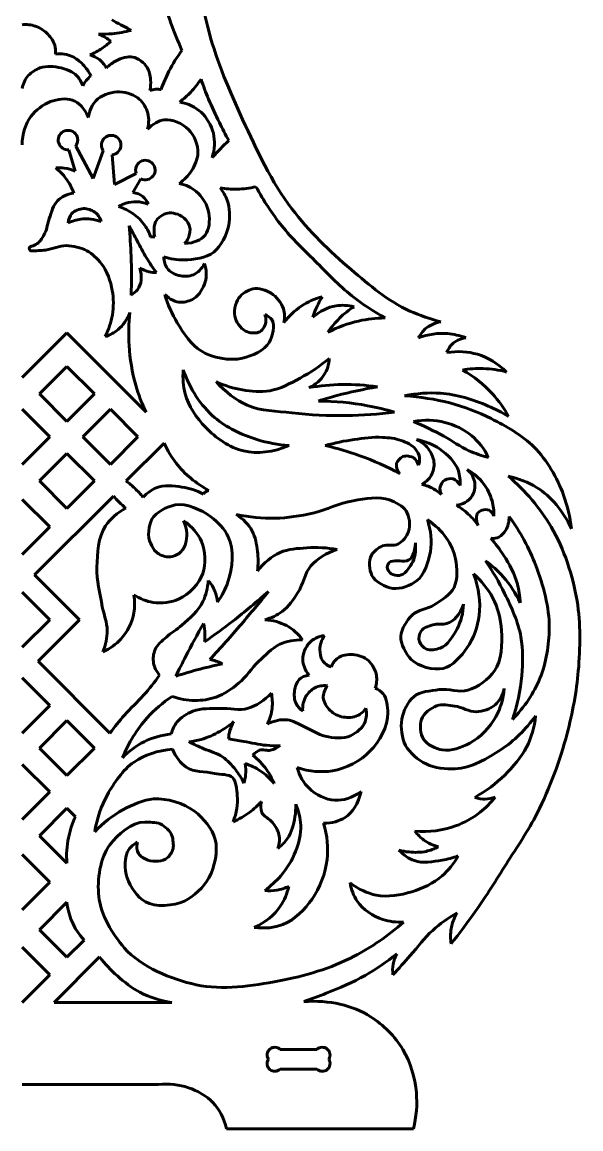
# Model space of a CAD drawing. Header units: millimetres. Extents: x -63 to 541, y 21 to 463.
# Drawn here: x 122.9 to 237.6, y 21.1 to 248.3 of the extents above; entities that cross this region are included whole.
import ezdxf

# ---------------------------------------------------------------- set-up
doc = ezdxf.new("R2010")
doc.units = ezdxf.units.MM
doc.linetypes.add('K5LT32769', pattern=[0])

msp = doc.modelspace()

# ---------------------------------------------------------------- linework, layer by layer
at = {"color": 30, "linetype": 'K5LT32769', "lineweight": 60, "true_color": 0xff8000}
for p, q in [((137.414, 216.221), (133.855, 222.855)), ((133.761, 217.68), (132.481, 222.088)), ((137.414, 216.221), (139.514, 221.89)), ((141.826, 214.976), (141.371, 221.064)), ((146.297, 217.214), (141.826, 214.976)), ((145.602, 213.318), (147.265, 216.138)), ((122.854, 175.327), (132.046, 184.519)), ((132.046, 184.519), (148.31, 168.256)), ((132.046, 177.637), (126.389, 171.98)), ((137.703, 171.98), (132.046, 177.637)), ((126.389, 171.98), (132.046, 166.323)), ((132.046, 166.323), (137.703, 171.98)), ((128.511, 163.174), (122.854, 168.831)), ((140.977, 168.831), (135.32, 163.174)), ((146.634, 163.174), (140.977, 168.831)), ((122.854, 157.517), (128.511, 163.174)), ((135.32, 163.174), (140.977, 157.517)), ((140.977, 157.517), (146.634, 163.174)), ((144.23, 154.115), (152.008, 161.893)), ((132.046, 159.771), (126.389, 154.115)), ((137.703, 154.115), (132.046, 159.771)), ((126.389, 154.115), (132.046, 148.458)), ((132.046, 148.458), (137.703, 154.115)), ((128.511, 144.672), (122.854, 150.329)), ((125.413, 134.824), (141.617, 151.027)), ((122.854, 139.016), (128.511, 144.672)), ((134.606, 125.631), (125.413, 134.824)), ((128.511, 125.645), (122.854, 131.302)), ((122.854, 119.988), (128.511, 125.645)), ((126.115, 117.141), (134.606, 125.631)), ((140.888, 102.368), (126.115, 117.141)), ((128.511, 108.025), (122.854, 113.682)), ((122.854, 102.368), (128.511, 108.025)), ((132.046, 104.955), (126.389, 99.298)), ((137.703, 99.298), (132.046, 104.955)), ((126.389, 99.298), (132.046, 93.641)), ((132.046, 93.641), (137.703, 99.298)), ((128.511, 90.29), (122.854, 95.946)), ((122.854, 84.633), (128.511, 90.29)), ((132.046, 86.974), (126.389, 81.317)), ((132.046, 86.974), (133.814, 85.206)), ((126.389, 81.317), (132.046, 75.66)), ((128.511, 71.77), (122.854, 77.427)), ((122.854, 66.114), (128.511, 71.77)), ((132.046, 67.665), (126.389, 62.008)), ((126.389, 62.008), (132.046, 56.351)), ((132.046, 56.351), (135.582, 59.887)), ((128.511, 52.759), (122.854, 58.415)), ((129.436, 47.102), (138.759, 56.424)), ((122.854, 47.102), (128.511, 52.759)), ((129.436, 47.102), (153.594, 47.102)), ((183.386, 37.423), (175.876, 37.423)), ((175.876, 33.423), (183.386, 33.423)), ((122.854, 30.219), (150.854, 30.219)), ((164.845, 21.143), (203.212, 21.143))]:
    msp.add_line(p, q, dxfattribs=at)
for centre, radius, start, end in [((132.271, 224.076), 2, 322.34053, 276.02112), ((141.142, 223.051), 2, 276.56002, 215.49234), ((148.167, 217.923), 2, 243.1708, 200.76969), ((174.754, 36.3), 1.587, 45, 213.5549), ((184.509, 36.3), 1.587, 326.4451, 135), ((174.754, 34.545), 1.587, 146.4451, 315), ((184.509, 34.545), 1.587, 225, 33.5549)]:
    msp.add_arc(centre, radius, start, end, dxfattribs=at)
for points, knots in [([(208.863, 186.795), (206.646, 187.351), (204.519, 188.084), (202.482, 188.994), (198.031, 190.982), (194.173, 194.339), (190.421, 197.486), (185.984, 201.208), (181.728, 205.39), (178.238, 209.977), (174.052, 215.48), (171.063, 221.994), (168.146, 228.314), (165.473, 234.108), (162.89, 240.072), (161.255, 246.22), (159.756, 251.854), (158.781, 257.753), (158.424, 263.573), (158.069, 269.362), (158.061, 275.366), (159.101, 281.048), (160.03, 286.126), (161.865, 291.149), (163.839, 295.94), (166.881, 303.324), (171.308, 310.201), (175.776, 316.861), (177.715, 319.751), (179.703, 322.632), (181.868, 325.353), (185.159, 329.488), (189.38, 332.864), (192.672, 336.999), (194.94, 339.847), (197.748, 342.561), (199.036, 345.903), (199.785, 347.844), (200.549, 350.06), (200.439, 352.105), (200.341, 353.945), (199.92, 356.186), (198.741, 357.569), (198.044, 358.387), (197.134, 359.052), (196.009, 359.563)], [0, 0, 0, 0, 1, 1, 1, 2, 2, 2, 3, 3, 3, 4, 4, 4, 5, 5, 5, 6, 6, 6, 7, 7, 7, 8, 8, 8, 9, 9, 9, 10, 10, 10, 11, 11, 11, 12, 12, 12, 13, 13, 13, 14, 14, 14, 15, 15, 15, 15]), ([(155.677, 242.474), (154.078, 246.176), (152.666, 249.939), (151.439, 253.762), (150.324, 257.238), (149.415, 260.788), (148.555, 264.338), (147.96, 266.791), (147.413, 269.257), (146.915, 271.734)], [0, 0, 0, 0, 1, 1, 1, 2, 2, 2, 3, 3, 3, 3]), ([(122.854, 247.752), (123.82, 247.837), (124.721, 247.738), (125.556, 247.456), (126.527, 247.127), (127.503, 246.479), (128.202, 245.724), (128.767, 245.115), (129.305, 244.345), (129.538, 243.548), (129.703, 242.983), (129.761, 242.381), (129.711, 241.743)], [0, 0, 0, 0, 1, 1, 1, 2, 2, 2, 3, 3, 3, 4, 4, 4, 4]), ([(141.261, 248.729), (141.882, 248.39), (142.506, 248.054), (143.13, 247.72), (143.84, 247.341), (144.553, 246.965), (145.267, 246.593)], [0, 0, 0, 0, 1, 1, 1, 2, 2, 2, 2]), ([(145.267, 246.593), (143.972, 246.256), (142.666, 246.029), (141.35, 245.91), (140.416, 245.826), (139.476, 245.796), (138.531, 245.821)], [0, 0, 0, 0, 1, 1, 1, 2, 2, 2, 2]), ([(138.531, 245.821), (139.022, 245.613), (139.497, 245.376), (139.955, 245.109), (140.343, 244.883), (140.719, 244.635), (141.083, 244.367)], [0, 0, 0, 0, 1, 1, 1, 2, 2, 2, 2]), ([(141.083, 244.367), (140.507, 243.815), (139.894, 243.32), (139.243, 242.883), (138.475, 242.368), (137.654, 241.933), (136.78, 241.578)], [0, 0, 0, 0, 1, 1, 1, 2, 2, 2, 2]), ([(136.981, 237.267), (136.547, 238.149), (136.003, 238.924), (135.349, 239.592), (134.718, 240.236), (133.957, 240.859), (133.148, 241.224), (132.123, 241.686), (130.977, 241.859), (129.711, 241.743)], [0, 0, 0, 0, 1, 1, 1, 2, 2, 2, 3, 3, 3, 3]), ([(136.78, 241.578), (137.518, 241.359), (138.166, 241.029), (138.726, 240.586), (139.31, 240.126), (139.796, 239.544), (140.186, 238.842)], [0, 0, 0, 0, 1, 1, 1, 2, 2, 2, 2]), ([(140.186, 238.842), (140.787, 239.49), (141.451, 240.001), (142.181, 240.373), (143.195, 240.89), (144.557, 241.333), (145.599, 241.121), (146.677, 240.901), (147.92, 239.956), (148.519, 238.984), (148.954, 238.278), (149.153, 237.315), (149.231, 236.456), (149.297, 235.732), (149.249, 234.996), (149.089, 234.248)], [0, 0, 0, 0, 1, 1, 1, 2, 2, 2, 3, 3, 3, 4, 4, 4, 5, 5, 5, 5]), ([(151.403, 234.426), (151.852, 235.729), (152.386, 236.987), (153.006, 238.201), (153.767, 239.692), (154.657, 241.116), (155.677, 242.474)], [0, 0, 0, 0, 1, 1, 1, 2, 2, 2, 2]), ([(122.854, 234.671), (123.075, 235.729), (123.498, 236.611), (124.122, 237.317), (124.73, 238.004), (125.66, 238.562), (126.521, 238.875), (127.823, 239.348), (129.484, 239.218), (130.848, 238.875), (131.964, 238.593), (133.245, 238.148), (134.038, 237.341), (134.588, 236.783), (135.009, 236.082), (135.3, 235.239)], [0, 0, 0, 0, 1, 1, 1, 2, 2, 2, 3, 3, 3, 4, 4, 4, 5, 5, 5, 5]), ([(136.981, 237.267), (136.614, 236.968), (136.284, 236.639), (135.992, 236.278), (135.731, 235.956), (135.501, 235.61), (135.3, 235.239)], [0, 0, 0, 0, 1, 1, 1, 2, 2, 2, 2]), ([(159.594, 236.567), (158.954, 235.625), (158.246, 234.745), (157.471, 233.93), (156.777, 233.199), (156.028, 232.519), (155.225, 231.889)], [0, 0, 0, 0, 1, 1, 1, 2, 2, 2, 2]), ([(159.594, 236.567), (160.066, 235.191), (160.581, 233.832), (161.14, 232.492), (161.817, 230.87), (162.584, 229.283), (163.362, 227.707), (163.98, 226.456), (164.621, 225.216), (165.285, 223.989)], [0, 0, 0, 0, 1, 1, 1, 2, 2, 2, 3, 3, 3, 3]), ([(136.484, 228.732), (136.695, 230.166), (137.193, 231.305), (137.98, 232.151), (138.973, 233.218), (140.855, 233.873), (142.338, 233.945), (143.735, 234.013), (145.514, 233.61), (146.612, 232.749), (147.438, 232.1), (148.185, 231.021), (148.535, 230.014), (148.924, 228.893), (148.952, 227.654), (148.62, 226.296)], [0, 0, 0, 0, 1, 1, 1, 2, 2, 2, 3, 3, 3, 4, 4, 4, 5, 5, 5, 5]), ([(149.089, 234.248), (149.476, 234.386), (149.868, 234.469), (150.264, 234.497), (150.64, 234.523), (151.02, 234.5), (151.403, 234.426)], [0, 0, 0, 0, 1, 1, 1, 2, 2, 2, 2]), ([(122.854, 223.091), (122.898, 225.416), (123.496, 227.354), (124.648, 228.903), (125.612, 230.201), (127.172, 231.44), (128.707, 231.98), (130.049, 232.451), (131.892, 232.744), (133.151, 232.279), (134.527, 231.771), (135.638, 230.589), (136.484, 228.732)], [0, 0, 0, 0, 1, 1, 1, 2, 2, 2, 3, 3, 3, 4, 4, 4, 4]), ([(161.867, 220.442), (162.422, 222.237), (162.507, 223.918), (162.123, 225.484), (161.743, 227.035), (160.779, 228.728), (159.602, 229.8), (158.46, 230.841), (157.001, 231.538), (155.225, 231.889)], [0, 0, 0, 0, 1, 1, 1, 2, 2, 2, 3, 3, 3, 3]), ([(148.62, 226.296), (149.727, 227.41), (150.866, 228.051), (152.039, 228.219), (153.644, 228.45), (155.883, 227.42), (157.038, 226.254), (158.165, 225.116), (159.033, 223.015), (158.961, 221.382), (158.908, 220.177), (158.317, 218.81), (157.636, 217.75), (157.003, 216.765), (156.163, 215.91), (155.115, 215.186)], [0, 0, 0, 0, 1, 1, 1, 2, 2, 2, 3, 3, 3, 4, 4, 4, 5, 5, 5, 5]), ([(165.285, 223.989), (164.75, 223.47), (164.223, 222.943), (163.704, 222.408), (163.08, 221.764), (162.467, 221.109), (161.867, 220.442)], [0, 0, 0, 0, 1, 1, 1, 2, 2, 2, 2]), ([(129.755, 218.363), (130.349, 218.418), (130.932, 218.408), (131.506, 218.333), (132.276, 218.233), (133.027, 218.015), (133.761, 217.68)], [0, 0, 0, 0, 1, 1, 1, 2, 2, 2, 2]), ([(133.465, 213.2), (133.066, 214.298), (132.532, 215.297), (131.862, 216.197), (131.267, 216.997), (130.565, 217.719), (129.755, 218.363)], [0, 0, 0, 0, 1, 1, 1, 2, 2, 2, 2]), ([(151.943, 200.114), (153.314, 199.678), (154.674, 199.464), (156.023, 199.471), (158.111, 199.483), (160.659, 199.896), (162.205, 201.103), (163.725, 202.291), (164.881, 204.62), (165.272, 206.593), (165.593, 208.219), (165.535, 210.181), (164.95, 211.762), (164.622, 212.647), (164.144, 213.488), (163.516, 214.284)], [0, 0, 0, 0, 1, 1, 1, 2, 2, 2, 3, 3, 3, 4, 4, 4, 5, 5, 5, 5]), ([(155.115, 215.186), (156.504, 214.871), (157.672, 214.316), (158.619, 213.52), (159.877, 212.462), (160.972, 210.669), (161.226, 209.075), (161.45, 207.667), (161.284, 205.628), (160.457, 204.589), (159.624, 203.543), (158.214, 202.959), (156.226, 202.837)], [0, 0, 0, 0, 1, 1, 1, 2, 2, 2, 3, 3, 3, 4, 4, 4, 4]), ([(163.516, 214.284), (164.672, 214.083), (165.826, 213.992), (166.978, 214.012), (168.284, 214.035), (169.586, 214.199), (170.885, 214.507)], [0, 0, 0, 0, 1, 1, 1, 2, 2, 2, 2]), ([(170.885, 214.507), (172.438, 211.645), (174.21, 208.958), (176.201, 206.445), (178.23, 203.885), (180.651, 201.624), (182.97, 199.307), (185.442, 196.836), (187.853, 194.253), (190.6, 192.108), (192.737, 190.438), (194.998, 188.923), (197.381, 187.562)], [0, 0, 0, 0, 1, 1, 1, 2, 2, 2, 3, 3, 3, 4, 4, 4, 4]), ([(133.465, 213.2), (132.067, 212.961), (130.955, 212.439), (130.127, 211.633), (129.224, 210.754), (128.899, 209.238), (128.436, 207.983), (128.079, 207.017), (128.008, 205.922), (127.545, 205.016), (127.139, 204.22), (126.679, 203.298), (125.943, 202.82), (125.591, 202.591), (125.261, 202.401), (124.749, 202.307), (124.59, 202.278), (124.337, 202.157), (124.331, 201.864), (124.322, 201.4), (124.595, 201.343), (124.797, 201.341), (125.644, 201.334), (126.717, 201.397), (127.665, 201.51), (129.108, 201.681), (130.522, 202.448), (131.941, 202.42), (133.338, 202.392), (134.886, 202.031), (136.114, 201.372), (137.257, 200.759), (138.318, 199.751), (139.12, 198.728), (140.318, 197.197), (141.025, 195.11), (141.369, 193.181), (141.655, 191.582), (141.656, 189.83), (141.391, 188.22), (141.14, 186.684), (140.641, 185.189), (139.896, 183.733)], [0, 0, 0, 0, 1, 1, 1, 2, 2, 2, 3, 3, 3, 4, 4, 4, 5, 5, 5, 6, 6, 6, 7, 7, 7, 8, 8, 8, 9, 9, 9, 10, 10, 10, 11, 11, 11, 12, 12, 12, 13, 13, 13, 14, 14, 14, 14]), ([(142.667, 210.423), (143.157, 210.724), (143.66, 210.958), (144.177, 211.122), (145.589, 211.572), (147.102, 211.513), (148.718, 210.944)], [0, 0, 0, 0, 1, 1, 1, 2, 2, 2, 2]), ([(148.718, 210.944), (148.464, 211.587), (148.108, 212.101), (147.649, 212.487), (147.109, 212.942), (146.427, 213.219), (145.602, 213.318)], [0, 0, 0, 0, 1, 1, 1, 2, 2, 2, 2]), ([(139.108, 207.335), (138.816, 208.193), (138.371, 208.844), (137.773, 209.289), (137.164, 209.742), (136.227, 210.029), (135.473, 210.006), (134.641, 209.98), (133.55, 209.59), (133.025, 208.967), (132.625, 208.493), (132.394, 207.858), (132.333, 207.063)], [0, 0, 0, 0, 1, 1, 1, 2, 2, 2, 3, 3, 3, 4, 4, 4, 4]), ([(149.22, 204.179), (148.972, 205.085), (148.558, 205.849), (148.066, 206.569), (147.424, 207.511), (146.529, 208.348), (145.594, 209.001), (144.716, 209.614), (143.741, 210.088), (142.667, 210.423)], [0, 0, 0, 0, 1, 1, 1, 2, 2, 2, 3, 3, 3, 3]), ([(156.226, 202.837), (156.559, 203.194), (156.815, 203.578), (156.995, 203.99), (157.303, 204.693), (157.438, 205.628), (157.252, 206.341), (157.066, 207.052), (156.469, 207.81), (155.884, 208.264), (155.085, 208.884), (153.721, 209.261), (152.765, 209.075), (151.847, 208.898), (150.667, 208.136), (150.244, 207.281), (149.972, 206.732), (149.916, 205.97), (149.945, 205.315), (149.961, 204.945), (150.018, 204.574), (150.116, 204.204)], [0, 0, 0, 0, 1, 1, 1, 2, 2, 2, 3, 3, 3, 4, 4, 4, 5, 5, 5, 6, 6, 6, 7, 7, 7, 7]), ([(132.333, 207.063), (133.177, 207.472), (134.034, 207.736), (134.904, 207.854), (136.274, 208.041), (137.675, 207.868), (139.108, 207.335)], [0, 0, 0, 0, 1, 1, 1, 2, 2, 2, 2]), ([(144.821, 206.47), (145.356, 205.443), (145.9, 204.421), (146.453, 203.403), (147.092, 202.226), (147.705, 201.031), (148.406, 199.892), (149.041, 198.861), (149.717, 197.855), (150.434, 196.875)], [0, 0, 0, 0, 1, 1, 1, 2, 2, 2, 3, 3, 3, 3]), ([(144.821, 206.47), (145.022, 204.403), (145.162, 202.334), (145.241, 200.263), (145.343, 197.595), (145.343, 194.925), (145.241, 192.25)], [0, 0, 0, 0, 1, 1, 1, 2, 2, 2, 2]), ([(160.326, 198.729), (159.721, 197.612), (158.954, 196.854), (158.026, 196.454), (157.18, 196.09), (155.99, 196.025), (155.083, 196.257), (154.206, 196.481), (153.183, 197.043), (152.66, 197.765), (152.21, 198.386), (151.971, 199.169), (151.943, 200.114)], [0, 0, 0, 0, 1, 1, 1, 2, 2, 2, 3, 3, 3, 4, 4, 4, 4]), ([(145.241, 192.25), (145.77, 192.569), (146.199, 192.94), (146.527, 193.363), (147.402, 194.491), (147.567, 195.991), (147.022, 197.864)], [0, 0, 0, 0, 1, 1, 1, 2, 2, 2, 2]), ([(147.022, 197.864), (147.624, 197.461), (148.259, 197.181), (148.926, 197.023), (149.411, 196.909), (149.914, 196.859), (150.434, 196.875)], [0, 0, 0, 0, 1, 1, 1, 2, 2, 2, 2]), ([(160.326, 198.729), (160.723, 197.381), (160.766, 196.136), (160.457, 194.993), (160.112, 193.72), (159.221, 192.244), (158.107, 191.555), (157.37, 191.1), (156.319, 190.763), (155.461, 190.789), (154.314, 190.823), (153.209, 191.358), (152.148, 192.396)], [0, 0, 0, 0, 1, 1, 1, 2, 2, 2, 3, 3, 3, 4, 4, 4, 4]), ([(176.634, 186.598), (176.817, 187.629), (176.776, 188.577), (176.51, 189.442), (176.132, 190.673), (175.09, 191.949), (174.012, 192.632), (172.983, 193.284), (171.418, 193.772), (170.254, 193.547), (169.219, 193.347), (167.982, 192.537), (167.36, 191.692), (166.581, 190.632), (166.232, 188.664), (166.643, 187.439), (166.998, 186.38), (168.085, 185.049), (169.166, 184.694), (169.897, 184.454), (171.065, 184.371), (171.688, 184.743), (172.333, 185.129), (172.901, 186.218), (172.924, 187.043), (172.936, 187.449), (172.854, 187.87), (172.677, 188.304)], [0, 0, 0, 0, 1, 1, 1, 2, 2, 2, 3, 3, 3, 4, 4, 4, 5, 5, 5, 6, 6, 6, 7, 7, 7, 8, 8, 8, 9, 9, 9, 9]), ([(172.677, 188.304), (173.302, 188.019), (173.778, 187.668), (174.107, 187.253), (174.982, 186.146), (174.265, 183.794), (173.588, 182.554), (172.674, 180.882), (170.04, 179.781), (168.098, 179.315), (165.467, 178.683), (161.903, 179.394), (159.591, 180.798), (157.566, 182.029), (156.015, 184.451), (154.719, 186.585), (153.631, 188.377), (152.773, 190.315), (152.148, 192.396)], [0, 0, 0, 0, 1, 1, 1, 2, 2, 2, 3, 3, 3, 4, 4, 4, 5, 5, 5, 6, 6, 6, 6]), ([(184.498, 191.939), (182.92, 191.501), (181.485, 190.85), (180.195, 189.986), (178.852, 189.087), (177.665, 187.958), (176.634, 186.598)], [0, 0, 0, 0, 1, 1, 1, 2, 2, 2, 2]), ([(182.544, 187.711), (182.728, 188.265), (182.934, 188.809), (183.162, 189.343), (183.544, 190.236), (183.99, 191.102), (184.498, 191.939)], [0, 0, 0, 0, 1, 1, 1, 2, 2, 2, 2]), ([(144.973, 188.667), (144.421, 187.219), (143.614, 186.056), (142.551, 185.177), (141.795, 184.552), (140.91, 184.07), (139.896, 183.733)], [0, 0, 0, 0, 1, 1, 1, 2, 2, 2, 2]), ([(144.973, 188.667), (144.738, 186.398), (144.69, 184.143), (144.83, 181.901), (145.002, 179.163), (145.415, 176.378), (146.184, 173.746), (146.731, 171.872), (147.44, 170.042), (148.31, 168.256)], [0, 0, 0, 0, 1, 1, 1, 2, 2, 2, 3, 3, 3, 3]), ([(191.026, 189.887), (189.738, 190.193), (188.501, 190.251), (187.317, 190.06), (185.62, 189.787), (184.029, 189.004), (182.544, 187.711)], [0, 0, 0, 0, 1, 1, 1, 2, 2, 2, 2]), ([(185.66, 184.644), (186.368, 185.702), (187.168, 186.666), (188.058, 187.538), (188.955, 188.415), (189.945, 189.198), (191.026, 189.887)], [0, 0, 0, 0, 1, 1, 1, 2, 2, 2, 2]), ([(197.381, 187.562), (195.532, 187.543), (193.727, 187.337), (191.966, 186.944), (189.797, 186.461), (187.695, 185.694), (185.66, 184.644)], [0, 0, 0, 0, 1, 1, 1, 2, 2, 2, 2]), ([(204.234, 183.471), (204.618, 184.198), (205.093, 184.812), (205.658, 185.311), (206.517, 186.068), (207.585, 186.563), (208.863, 186.795)], [0, 0, 0, 0, 1, 1, 1, 2, 2, 2, 2]), ([(213.952, 183.495), (212.718, 183.968), (211.477, 184.257), (210.228, 184.361), (208.249, 184.527), (206.251, 184.23), (204.234, 183.471)], [0, 0, 0, 0, 1, 1, 1, 2, 2, 2, 2]), ([(210.106, 180.469), (210.338, 181.118), (210.663, 181.665), (211.08, 182.11), (211.778, 182.855), (212.735, 183.316), (213.952, 183.495)], [0, 0, 0, 0, 1, 1, 1, 2, 2, 2, 2]), ([(222.362, 176.47), (220.539, 178.254), (218.539, 179.467), (216.362, 180.11), (214.418, 180.685), (212.333, 180.804), (210.106, 180.469)], [0, 0, 0, 0, 1, 1, 1, 2, 2, 2, 2]), ([(185.945, 179.282), (184.057, 177.711), (182.051, 176.358), (179.927, 175.223), (177.951, 174.167), (175.867, 172.977), (173.695, 172.623), (171.896, 172.331), (169.926, 172.493), (168.104, 172.801), (166.256, 173.115), (164.452, 173.684), (162.692, 174.511)], [0, 0, 0, 0, 1, 1, 1, 2, 2, 2, 3, 3, 3, 4, 4, 4, 4]), ([(181.743, 173.264), (183.151, 173.922), (184.208, 174.812), (184.912, 175.935), (185.508, 176.884), (185.852, 178), (185.945, 179.282)], [0, 0, 0, 0, 1, 1, 1, 2, 2, 2, 2]), ([(213.285, 176.88), (214.71, 177.128), (216.128, 177.231), (217.541, 177.188), (219.155, 177.138), (220.762, 176.899), (222.362, 176.47)], [0, 0, 0, 0, 1, 1, 1, 2, 2, 2, 2]), ([(177.672, 161.386), (174.326, 159.991), (171.208, 159.622), (168.319, 160.278), (165.496, 160.92), (162.57, 162.985), (160.505, 165.14), (158.695, 167.027), (156.973, 169.496), (156.32, 172.031), (155.926, 173.565), (155.803, 175.185), (155.951, 176.893)], [0, 0, 0, 0, 1, 1, 1, 2, 2, 2, 3, 3, 3, 4, 4, 4, 4]), ([(155.951, 176.893), (157.376, 172.868), (159.509, 169.627), (162.351, 167.17), (164.756, 165.091), (167.988, 163.59), (171.088, 162.617), (173.196, 161.955), (175.391, 161.545), (177.672, 161.386)], [0, 0, 0, 0, 1, 1, 1, 2, 2, 2, 3, 3, 3, 3]), ([(222.772, 167.342), (221.824, 169.053), (220.713, 170.609), (219.439, 172.008), (217.694, 173.924), (215.643, 175.548), (213.285, 176.88)], [0, 0, 0, 0, 1, 1, 1, 2, 2, 2, 2]), ([(162.692, 174.511), (164.595, 172.357), (166.732, 170.743), (169.102, 169.668), (171.84, 168.425), (175.184, 168.458), (178.253, 168.101), (181.977, 167.668), (185.758, 167.475), (189.506, 167.531), (192.784, 167.58), (196.06, 167.818), (199.334, 168.243)], [0, 0, 0, 0, 1, 1, 1, 2, 2, 2, 3, 3, 3, 4, 4, 4, 4]), ([(195.809, 173.442), (193.408, 173.789), (191.011, 173.944), (188.616, 173.905), (186.322, 173.868), (184.031, 173.655), (181.743, 173.264)], [0, 0, 0, 0, 1, 1, 1, 2, 2, 2, 2]), ([(183.737, 170.522), (184.988, 170.918), (186.246, 171.286), (187.512, 171.626), (190.244, 172.361), (193.01, 172.966), (195.809, 173.442)], [0, 0, 0, 0, 1, 1, 1, 2, 2, 2, 2]), ([(199.334, 168.243), (197.51, 168.776), (195.67, 169.215), (193.815, 169.561), (190.505, 170.178), (187.146, 170.499), (183.737, 170.522)], [0, 0, 0, 0, 1, 1, 1, 2, 2, 2, 2]), ([(201.409, 171.593), (203.896, 172.106), (206.351, 172.279), (208.773, 172.111), (212.099, 171.881), (215.478, 170.824), (218.567, 169.496), (220.007, 168.877), (221.408, 168.159), (222.772, 167.342)], [0, 0, 0, 0, 1, 1, 1, 2, 2, 2, 3, 3, 3, 3]), ([(235.647, 144.266), (235.383, 146.679), (234.851, 148.983), (234.052, 151.178), (232.746, 154.766), (230.641, 158.377), (227.992, 161.066), (225.574, 163.521), (222.28, 165.349), (219.166, 166.914), (213.765, 169.629), (207.846, 171.189), (201.409, 171.593)], [0, 0, 0, 0, 1, 1, 1, 2, 2, 2, 3, 3, 3, 4, 4, 4, 4]), ([(218.645, 158.909), (217.749, 160.719), (216.595, 162.215), (215.183, 163.396), (213.65, 164.678), (211.612, 165.631), (209.671, 166.13), (207.634, 166.655), (205.484, 166.726), (203.219, 166.344)], [0, 0, 0, 0, 1, 1, 1, 2, 2, 2, 3, 3, 3, 3]), ([(203.219, 166.344), (205.34, 165.412), (207.42, 164.4), (209.457, 163.31), (211.212, 162.372), (212.814, 161.119), (214.628, 160.319), (215.921, 159.749), (217.26, 159.279), (218.645, 158.909)], [0, 0, 0, 0, 1, 1, 1, 2, 2, 2, 3, 3, 3, 3]), ([(152.008, 161.893), (152.693, 160.388), (153.523, 159.009), (154.499, 157.754), (156.265, 155.484), (158.507, 153.624), (161.225, 152.173)], [0, 0, 0, 0, 1, 1, 1, 2, 2, 2, 2]), ([(185.118, 161.386), (187.068, 161.929), (189.037, 162.34), (191.025, 162.617), (192.956, 162.886), (194.934, 163.178), (196.871, 163.047), (198.148, 162.961), (199.504, 162.881), (200.686, 162.432), (201.742, 162.032), (202.977, 161.529), (203.64, 160.648), (204.021, 160.14), (204.4, 159.472), (204.463, 158.839), (204.509, 158.371), (204.44, 157.886), (204.255, 157.385)], [0, 0, 0, 0, 1, 1, 1, 2, 2, 2, 3, 3, 3, 4, 4, 4, 5, 5, 5, 6, 6, 6, 6]), ([(185.118, 161.386), (187.528, 160.827), (189.887, 160.13), (192.194, 159.294), (195.02, 158.271), (197.768, 157.04), (200.44, 155.602)], [0, 0, 0, 0, 1, 1, 1, 2, 2, 2, 2]), ([(203.829, 162.604), (204.974, 162.08), (205.853, 161.367), (206.464, 160.467), (207.008, 159.667), (207.445, 158.577), (207.461, 157.619), (207.476, 156.724), (207.188, 155.654), (206.678, 154.912), (206.261, 154.307), (205.68, 153.809), (204.933, 153.417)], [0, 0, 0, 0, 1, 1, 1, 2, 2, 2, 3, 3, 3, 4, 4, 4, 4]), ([(212.802, 153.167), (212.868, 154.257), (212.75, 155.266), (212.446, 156.194), (211.858, 157.994), (210.174, 159.591), (208.6, 160.681), (207.231, 161.63), (205.64, 162.271), (203.829, 162.604)], [0, 0, 0, 0, 1, 1, 1, 2, 2, 2, 3, 3, 3, 3]), ([(204.255, 157.385), (204.05, 158.05), (203.734, 158.535), (203.305, 158.839), (202.745, 159.237), (201.674, 159.368), (201.05, 159.106), (200.534, 158.89), (199.911, 158.257), (199.765, 157.736), (199.59, 157.116), (199.815, 156.404), (200.44, 155.602)], [0, 0, 0, 0, 1, 1, 1, 2, 2, 2, 3, 3, 3, 4, 4, 4, 4]), ([(208.949, 151.356), (208.687, 151.898), (208.606, 152.406), (208.707, 152.882), (208.816, 153.395), (209.224, 154.034), (209.669, 154.307), (210.114, 154.581), (210.88, 154.667), (211.378, 154.521), (211.946, 154.353), (212.421, 153.902), (212.802, 153.167)], [0, 0, 0, 0, 1, 1, 1, 2, 2, 2, 3, 3, 3, 4, 4, 4, 4]), ([(210.972, 59.102), (212.698, 61.296), (214.365, 63.533), (215.971, 65.811), (218.195, 68.964), (220.239, 72.245), (222.296, 75.511), (224.461, 78.95), (226.789, 82.327), (228.62, 85.937), (231.239, 91.102), (233.309, 96.658), (234.773, 102.261), (235.874, 106.471), (236.718, 110.832), (237.081, 115.166), (237.478, 119.901), (237.605, 124.838), (236.817, 129.486), (235.931, 134.713), (234.192, 140.149), (231.501, 144.691), (229.219, 148.543), (226.277, 152.016), (222.675, 155.112)], [0, 0, 0, 0, 1, 1, 1, 2, 2, 2, 3, 3, 3, 4, 4, 4, 5, 5, 5, 6, 6, 6, 7, 7, 7, 8, 8, 8, 8]), ([(214.262, 156.479), (215.159, 155.613), (215.669, 154.687), (215.794, 153.702), (215.9, 152.855), (215.72, 151.765), (215.259, 151.031), (214.936, 150.515), (214.407, 150.028), (213.871, 149.713), (213.338, 149.4), (212.732, 149.21), (212.055, 149.143)], [0, 0, 0, 0, 1, 1, 1, 2, 2, 2, 3, 3, 3, 4, 4, 4, 4]), ([(214.262, 156.479), (215.62, 155.693), (216.735, 154.719), (217.61, 153.559), (218.378, 152.54), (219.005, 151.302), (219.355, 150.069), (219.644, 149.049), (219.775, 147.981), (219.746, 146.864)], [0, 0, 0, 0, 1, 1, 1, 2, 2, 2, 3, 3, 3, 3]), ([(222.675, 155.112), (224.842, 154.632), (226.792, 153.853), (228.523, 152.772), (231.574, 150.87), (233.948, 148.034), (235.647, 144.266)], [0, 0, 0, 0, 1, 1, 1, 2, 2, 2, 2]), ([(144.23, 154.115), (144.847, 153.644), (145.435, 153.142), (145.993, 152.608), (146.595, 152.032), (147.163, 151.418), (147.695, 150.768)], [0, 0, 0, 0, 1, 1, 1, 2, 2, 2, 2]), ([(160.117, 151.435), (158.672, 152.156), (157.192, 152.632), (155.678, 152.862), (153.966, 153.121), (151.966, 153.345), (150.409, 152.7), (149.425, 152.293), (148.52, 151.649), (147.695, 150.768)], [0, 0, 0, 0, 1, 1, 1, 2, 2, 2, 3, 3, 3, 3]), ([(204.933, 153.417), (205.829, 153.226), (206.63, 152.883), (207.39, 152.455), (207.941, 152.145), (208.462, 151.78), (208.949, 151.356)], [0, 0, 0, 0, 1, 1, 1, 2, 2, 2, 2]), ([(141.617, 151.027), (141.985, 150.571), (142.378, 150.14), (142.795, 149.733), (143.222, 149.316), (143.674, 148.925), (144.152, 148.56)], [0, 0, 0, 0, 1, 1, 1, 2, 2, 2, 2]), ([(161.225, 152.173), (161, 152.142), (160.799, 152.073), (160.624, 151.964), (160.422, 151.839), (160.253, 151.663), (160.117, 151.435)], [0, 0, 0, 0, 1, 1, 1, 2, 2, 2, 2]), ([(206.074, 146.214), (206.853, 143.909), (207.058, 141.704), (206.689, 139.6), (206.321, 137.5), (205.468, 134.846), (203.869, 133.6), (202.636, 132.64), (200.533, 131.867), (198.997, 132.062), (197.475, 132.255), (195.36, 133.4), (194.69, 134.728), (194.141, 135.817), (193.982, 137.786), (194.588, 138.882), (195.017, 139.659), (195.984, 140.397), (196.844, 140.779), (197.777, 141.194), (199.143, 140.682), (200.023, 141.138), (200.964, 141.625), (201.883, 142.765), (202.228, 143.753), (202.655, 144.977), (202.398, 146.872), (201.715, 147.958), (201.059, 149.001), (199.539, 149.737), (198.331, 150.214), (196.107, 151.093), (193.289, 150.428), (190.844, 150.06), (188.006, 149.633), (185.361, 148.101), (182.537, 147.496), (180, 146.953), (177.38, 146.52), (174.794, 146.471), (172.15, 146.421), (169.501, 146.677), (166.846, 147.24)], [0, 0, 0, 0, 1, 1, 1, 2, 2, 2, 3, 3, 3, 4, 4, 4, 5, 5, 5, 6, 6, 6, 7, 7, 7, 8, 8, 8, 9, 9, 9, 10, 10, 10, 11, 11, 11, 12, 12, 12, 13, 13, 13, 14, 14, 14, 14]), ([(144.152, 148.56), (142.377, 147.565), (140.994, 146.342), (140.001, 144.891), (138.451, 142.625), (138.301, 139.265), (138.212, 136.424), (138.129, 133.737), (138.847, 130.999), (139.325, 128.315), (139.617, 126.678), (140.335, 125.055), (140.319, 123.425), (140.305, 121.968), (140.014, 120.51), (139.445, 119.052)], [0, 0, 0, 0, 1, 1, 1, 2, 2, 2, 3, 3, 3, 4, 4, 4, 5, 5, 5, 5]), ([(156.021, 145.964), (156.871, 144.063), (156.768, 142.636), (156.419, 141.234), (156.243, 140.528), (155.7, 139.703), (155.079, 139.249), (154.476, 138.809), (153.508, 138.466), (152.762, 138.531), (152.017, 138.596), (151.028, 138.984), (150.42, 139.489), (149.888, 139.931), (149.567, 140.68), (149.263, 141.274), (148.55, 142.668), (148.797, 144.957), (149.502, 146.243), (150.301, 147.7), (152.632, 148.868), (154.312, 149.184), (156.608, 149.617), (159.631, 148.232), (161.626, 146.76), (163.038, 145.718), (164.453, 144.176), (165.196, 142.637), (166.454, 140.031), (166.075, 136.251), (165.125, 133.403), (164.645, 131.966), (163.92, 130.582), (162.978, 129.269)], [0, 0, 0, 0, 1, 1, 1, 2, 2, 2, 3, 3, 3, 4, 4, 4, 5, 5, 5, 6, 6, 6, 7, 7, 7, 8, 8, 8, 9, 9, 9, 10, 10, 10, 11, 11, 11, 11]), ([(212.055, 149.143), (212.805, 148.687), (213.504, 148.174), (214.154, 147.606), (215.03, 146.838), (215.815, 145.968), (216.507, 144.996)], [0, 0, 0, 0, 1, 1, 1, 2, 2, 2, 2]), ([(219.746, 146.864), (219.588, 147.337), (219.368, 147.708), (219.045, 147.935), (218.7, 148.177), (218.132, 148.273), (217.706, 148.216), (217.266, 148.158), (216.708, 147.912), (216.454, 147.56), (216.263, 147.297), (216.185, 146.886), (216.156, 146.547), (216.112, 146.033), (216.229, 145.516), (216.507, 144.996)], [0, 0, 0, 0, 1, 1, 1, 2, 2, 2, 3, 3, 3, 4, 4, 4, 5, 5, 5, 5]), ([(156.021, 145.964), (157.768, 144.741), (158.987, 143.31), (159.679, 141.671), (160.478, 139.776), (160.613, 137.05), (159.957, 135.152), (159.238, 133.073), (157.147, 130.838), (155.107, 129.905), (153.561, 129.198), (151.465, 128.915), (149.741, 129.189), (148.389, 129.404), (147.077, 129.934), (145.805, 130.779)], [0, 0, 0, 0, 1, 1, 1, 2, 2, 2, 3, 3, 3, 4, 4, 4, 5, 5, 5, 5]), ([(166.846, 147.24), (168.278, 146.306), (169.357, 145.174), (170.085, 143.844), (170.754, 142.621), (171.017, 141.087), (171.198, 139.671), (171.369, 138.328), (171.369, 136.963), (171.198, 135.576)], [0, 0, 0, 0, 1, 1, 1, 2, 2, 2, 3, 3, 3, 3]), ([(215.541, 135.053), (216.674, 132.128), (217.056, 129.285), (216.688, 126.524), (216.387, 124.264), (215.587, 121.766), (214.278, 119.909), (213.069, 118.193), (211.215, 116.098), (209.356, 115.653), (207.394, 115.183), (204.217, 116.042), (202.741, 117.499), (201.62, 118.604), (200.556, 120.71), (200.638, 122.268), (200.717, 123.749), (201.852, 125.557), (202.997, 126.626), (204.132, 127.686), (206.092, 127.807), (207.458, 128.677), (208.975, 129.644), (210.806, 130.772), (211.561, 132.267), (212.37, 133.872), (212.224, 136.298), (211.868, 138.113), (211.263, 141.201), (209.332, 143.901), (206.074, 146.214)], [0, 0, 0, 0, 1, 1, 1, 2, 2, 2, 3, 3, 3, 4, 4, 4, 5, 5, 5, 6, 6, 6, 7, 7, 7, 8, 8, 8, 9, 9, 9, 10, 10, 10, 10]), ([(222.86, 146.85), (222.892, 145.727), (222.646, 144.763), (222.121, 143.958), (221.785, 143.442), (221.315, 142.865), (220.768, 142.604), (220.288, 142.376), (219.734, 142.294), (219.106, 142.358)], [0, 0, 0, 0, 1, 1, 1, 2, 2, 2, 3, 3, 3, 3]), ([(222.86, 146.85), (225.161, 143.662), (226.986, 140.299), (228.336, 136.759), (229.883, 132.703), (231.143, 128.199), (231.105, 123.898), (231.076, 120.481), (230.49, 116.781), (229.198, 113.622), (227.936, 110.537), (226.049, 107.707), (223.537, 105.13)], [0, 0, 0, 0, 1, 1, 1, 2, 2, 2, 3, 3, 3, 4, 4, 4, 4]), ([(203.612, 141.394), (203.807, 139.714), (203.551, 138.278), (202.843, 137.087), (202.286, 136.149), (201.359, 134.832), (200.331, 134.728), (199.815, 134.676), (199.065, 134.772), (198.638, 135.087), (198.252, 135.372), (197.794, 135.959), (197.818, 136.42), (197.834, 136.727), (198.042, 137.14), (198.263, 137.364), (198.619, 137.722), (199.345, 137.671), (199.895, 137.735), (200.538, 137.809), (201.317, 137.525), (201.849, 137.71), (202.96, 138.096), (203.548, 139.324), (203.612, 141.394)], [0, 0, 0, 0, 1, 1, 1, 2, 2, 2, 3, 3, 3, 4, 4, 4, 5, 5, 5, 6, 6, 6, 7, 7, 7, 8, 8, 8, 8]), ([(219.106, 142.358), (220.076, 141.256), (220.949, 140.095), (221.725, 138.875), (222.894, 137.038), (224.019, 135.056), (224.574, 132.964), (224.903, 131.724), (225.092, 130.443), (225.144, 129.118)], [0, 0, 0, 0, 1, 1, 1, 2, 2, 2, 3, 3, 3, 3]), ([(171.198, 135.576), (172.522, 137.351), (174.073, 138.636), (175.849, 139.432), (177.486, 140.166), (179.494, 140.262), (181.334, 140.386), (183.4, 140.525), (185.48, 140.419), (187.576, 140.068)], [0, 0, 0, 0, 1, 1, 1, 2, 2, 2, 3, 3, 3, 3]), ([(187.576, 140.068), (185.312, 139.341), (183.501, 138.209), (182.141, 136.671), (180.852, 135.214), (180.596, 132.885), (179.491, 131.205), (178.572, 129.81), (177.597, 128.289), (176.274, 127.314), (175.24, 126.552), (174.053, 125.986), (172.713, 125.616)], [0, 0, 0, 0, 1, 1, 1, 2, 2, 2, 3, 3, 3, 4, 4, 4, 4]), ([(225.144, 129.118), (224.216, 131.1), (223.053, 132.88), (221.654, 134.459), (220.582, 135.67), (219.371, 136.762), (218.022, 137.736)], [0, 0, 0, 0, 1, 1, 1, 2, 2, 2, 2]), ([(218.022, 137.736), (219.506, 135.589), (220.812, 133.357), (221.939, 131.041), (223.325, 128.19), (224.741, 125.192), (225.286, 122.103), (225.737, 119.543), (225.684, 116.806), (225.464, 114.197), (225.206, 111.139), (224.563, 108.117), (223.537, 105.13)], [0, 0, 0, 0, 1, 1, 1, 2, 2, 2, 3, 3, 3, 4, 4, 4, 4]), ([(215.541, 135.053), (217.212, 133.613), (218.522, 131.989), (219.473, 130.181), (220.535, 128.161), (221.158, 125.702), (221.31, 123.43), (221.492, 120.697), (221.332, 117.285), (219.857, 115.14), (218.673, 113.416), (216.44, 111.757), (214.388, 111.166), (212.597, 110.65), (210.419, 111.549), (208.491, 111.294), (206.721, 111.06), (204.559, 110.891), (203.277, 109.841), (202.041, 108.829), (201.136, 106.854), (200.842, 105.226), (200.535, 103.529), (200.821, 101.352), (201.611, 99.842), (202.437, 98.263), (204.207, 96.841), (205.841, 96.039), (207.57, 95.19), (209.848, 94.976), (211.781, 95.056), (215.065, 95.191), (218.436, 97.133), (221.225, 98.987), (223.927, 100.784), (226.291, 103.092), (228.318, 105.91)], [0, 0, 0, 0, 1, 1, 1, 2, 2, 2, 3, 3, 3, 4, 4, 4, 5, 5, 5, 6, 6, 6, 7, 7, 7, 8, 8, 8, 9, 9, 9, 10, 10, 10, 11, 11, 11, 12, 12, 12, 12]), ([(161.084, 133.697), (160.972, 132.128), (160.607, 130.692), (159.991, 129.39), (159.087, 127.479), (157.269, 125.961), (155.652, 124.521), (154.656, 123.634), (153.446, 122.98), (152.471, 122.069), (151.635, 121.288), (150.566, 120.53), (150.153, 119.519), (149.817, 118.697), (149.696, 117.618), (149.854, 116.736), (150.011, 115.863), (150.419, 115.035), (151.08, 114.251)], [0, 0, 0, 0, 1, 1, 1, 2, 2, 2, 3, 3, 3, 4, 4, 4, 5, 5, 5, 6, 6, 6, 6]), ([(162.978, 129.269), (162.907, 130.061), (162.728, 130.808), (162.443, 131.51), (162.124, 132.295), (161.671, 133.024), (161.084, 133.697)], [0, 0, 0, 0, 1, 1, 1, 2, 2, 2, 2]), ([(139.445, 119.052), (140.918, 119.721), (142.151, 120.595), (143.142, 121.676), (144.451, 123.104), (145.464, 125.125), (145.805, 127.042), (146.018, 128.238), (146.018, 129.484), (145.805, 130.779)], [0, 0, 0, 0, 1, 1, 1, 2, 2, 2, 3, 3, 3, 3]), ([(160.298, 121.09), (162.28, 122.459), (164.221, 123.879), (166.123, 125.35), (168.633, 127.292), (171.073, 129.322), (173.445, 131.441)], [0, 0, 0, 0, 1, 1, 1, 2, 2, 2, 2]), ([(173.445, 131.441), (171.625, 129.183), (169.772, 126.953), (167.887, 124.751), (165.776, 122.286), (163.623, 119.857), (161.43, 117.462)], [0, 0, 0, 0, 1, 1, 1, 2, 2, 2, 2]), ([(213.509, 128.831), (213.421, 126.949), (212.977, 125.257), (212.176, 123.755), (211.372, 122.247), (210.235, 120.349), (208.689, 119.806), (207.859, 119.515), (206.639, 119.235), (205.869, 119.601), (205.296, 119.873), (204.62, 120.539), (204.433, 121.14), (204.239, 121.763), (204.453, 122.738), (204.792, 123.293), (205.279, 124.092), (206.613, 124.439), (207.612, 124.678), (208.38, 124.861), (209.305, 124.607), (210.022, 124.832), (211.599, 125.326), (212.761, 126.659), (213.509, 128.831)], [0, 0, 0, 0, 1, 1, 1, 2, 2, 2, 3, 3, 3, 4, 4, 4, 5, 5, 5, 6, 6, 6, 7, 7, 7, 8, 8, 8, 8]), ([(172.713, 125.616), (174.369, 125.533), (175.855, 125.134), (177.172, 124.418), (178.424, 123.739), (179.522, 122.773), (180.467, 121.523)], [0, 0, 0, 0, 1, 1, 1, 2, 2, 2, 2]), ([(154.407, 114.068), (155.084, 115.427), (155.772, 116.78), (156.471, 118.128), (157.648, 120.397), (158.857, 122.649), (160.099, 124.884)], [0, 0, 0, 0, 1, 1, 1, 2, 2, 2, 2]), ([(160.099, 124.884), (160.277, 124.189), (160.377, 123.49), (160.398, 122.788), (160.415, 122.224), (160.382, 121.658), (160.298, 121.09)], [0, 0, 0, 0, 1, 1, 1, 2, 2, 2, 2]), ([(180.467, 121.523), (178.752, 121.533), (177.188, 121.222), (175.775, 120.591), (174.112, 119.848), (172.781, 118.309), (171.415, 117.03), (169.951, 115.66), (168.867, 113.859), (167.321, 112.603), (165.926, 111.47), (164.375, 110.319), (162.695, 109.741), (161.322, 109.268), (159.763, 109.064), (158.301, 109.075), (156.745, 109.088), (155.192, 109.365), (153.642, 109.907)], [0, 0, 0, 0, 1, 1, 1, 2, 2, 2, 3, 3, 3, 4, 4, 4, 5, 5, 5, 6, 6, 6, 6]), ([(184.939, 122.395), (183.614, 122.168), (182.582, 121.669), (181.844, 120.897), (181.051, 120.069), (180.46, 118.61), (180.479, 117.469), (180.498, 116.403), (180.93, 115.338), (181.777, 114.274)], [0, 0, 0, 0, 1, 1, 1, 2, 2, 2, 3, 3, 3, 3]), ([(184.939, 122.395), (184.317, 121.442), (184.006, 120.476), (184.007, 119.499), (184.008, 118.763), (184.142, 117.869), (184.54, 117.269), (184.923, 116.692), (185.511, 116.248), (186.304, 115.938)], [0, 0, 0, 0, 1, 1, 1, 2, 2, 2, 3, 3, 3, 3]), ([(195.357, 111.611), (195.664, 112.521), (195.752, 113.386), (195.623, 114.207), (195.451, 115.295), (194.773, 116.52), (193.959, 117.236), (193.157, 117.942), (191.877, 118.429), (190.797, 118.501), (189.778, 118.568), (188.476, 118.372), (187.668, 117.769), (187.095, 117.34), (186.64, 116.73), (186.304, 115.938)], [0, 0, 0, 0, 1, 1, 1, 2, 2, 2, 3, 3, 3, 4, 4, 4, 5, 5, 5, 5]), ([(154.407, 114.068), (155.853, 114.519), (157.306, 114.941), (158.767, 115.332), (160.498, 115.796), (162.24, 116.218), (163.993, 116.597)], [0, 0, 0, 0, 1, 1, 1, 2, 2, 2, 2]), ([(163.993, 116.597), (163.562, 116.825), (163.118, 117.014), (162.661, 117.163), (162.261, 117.293), (161.851, 117.393), (161.43, 117.462)], [0, 0, 0, 0, 1, 1, 1, 2, 2, 2, 2]), ([(151.08, 114.251), (150.045, 112.832), (148.951, 111.462), (147.801, 110.144), (146.564, 108.727), (145.131, 107.483), (143.892, 106.069), (142.845, 104.875), (141.844, 103.642), (140.888, 102.368)], [0, 0, 0, 0, 1, 1, 1, 2, 2, 2, 3, 3, 3, 3]), ([(181.777, 114.274), (180.933, 114.15), (180.267, 113.85), (179.78, 113.375), (179.233, 112.842), (178.939, 111.896), (178.815, 111.112), (178.68, 110.259), (178.746, 109.22), (179.115, 108.45), (179.404, 107.845), (179.859, 107.313), (180.479, 106.852)], [0, 0, 0, 0, 1, 1, 1, 2, 2, 2, 3, 3, 3, 4, 4, 4, 4]), ([(179.314, 95.303), (181.852, 94.471), (184.271, 94.249), (186.57, 94.637), (189.313, 95.1), (192.394, 96.652), (194.291, 98.631), (196.189, 100.612), (198.037, 103.763), (197.953, 106.519), (197.913, 107.801), (197.827, 109.489), (196.987, 110.446), (196.571, 110.921), (196.027, 111.309), (195.357, 111.611)], [0, 0, 0, 0, 1, 1, 1, 2, 2, 2, 3, 3, 3, 4, 4, 4, 5, 5, 5, 5]), ([(180.479, 106.852), (180.409, 108.036), (180.63, 109.057), (181.145, 109.914), (181.563, 110.609), (182.253, 111.316), (182.976, 111.678), (183.713, 112.047), (184.567, 112.18), (185.538, 112.077)], [0, 0, 0, 0, 1, 1, 1, 2, 2, 2, 3, 3, 3, 3]), ([(185.538, 112.077), (184.938, 111.229), (184.661, 110.408), (184.706, 109.614), (184.757, 108.714), (185.435, 107.675), (186.104, 107.018), (186.796, 106.339), (187.871, 105.822), (188.833, 105.654), (189.751, 105.493), (190.893, 105.554), (191.729, 105.953), (192.386, 106.267), (192.963, 106.767), (193.459, 107.451)], [0, 0, 0, 0, 1, 1, 1, 2, 2, 2, 3, 3, 3, 4, 4, 4, 5, 5, 5, 5]), ([(221.866, 111.508), (221.667, 109.365), (221.097, 107.442), (220.156, 105.739), (218.961, 103.575), (216.952, 101.445), (214.772, 100.312), (213.126, 99.456), (210.93, 98.57), (209.174, 98.902), (207.812, 99.16), (205.986, 99.994), (205.286, 101.124), (204.648, 102.154), (204.428, 104.052), (204.858, 105.183), (205.299, 106.341), (206.752, 107.533), (207.978, 107.961), (209.069, 108.341), (210.474, 108.067), (211.695, 107.918), (213.19, 107.736), (214.65, 106.681), (216.097, 106.764), (217.425, 106.841), (219.052, 107.313), (220.028, 108.175), (220.918, 108.96), (221.53, 110.071), (221.866, 111.508)], [0, 0, 0, 0, 1, 1, 1, 2, 2, 2, 3, 3, 3, 4, 4, 4, 5, 5, 5, 6, 6, 6, 7, 7, 7, 8, 8, 8, 9, 9, 9, 10, 10, 10, 10]), ([(153.642, 109.907), (151.732, 108.617), (150.034, 107.147), (148.547, 105.495), (146.42, 103.133), (144.727, 100.401), (143.467, 97.3)], [0, 0, 0, 0, 1, 1, 1, 2, 2, 2, 2]), ([(153.483, 102.189), (153.73, 103.104), (154.114, 103.902), (154.634, 104.585), (155.422, 105.619), (156.74, 106.387), (157.941, 106.885), (159.605, 107.576), (161.643, 107.316), (163.5, 107.412), (165.413, 107.512), (167.49, 106.928), (169.251, 107.46), (171.002, 107.989), (172.6, 109.028), (174.044, 110.576)], [0, 0, 0, 0, 1, 1, 1, 2, 2, 2, 3, 3, 3, 4, 4, 4, 5, 5, 5, 5]), ([(174.044, 110.576), (174.249, 109.535), (174.297, 108.512), (174.188, 107.508), (174.065, 106.383), (173.746, 105.28), (173.229, 104.201)], [0, 0, 0, 0, 1, 1, 1, 2, 2, 2, 2]), ([(193.459, 107.451), (193.649, 106.417), (193.593, 105.496), (193.293, 104.689), (192.843, 103.48), (191.466, 102.369), (190.298, 101.826), (188.833, 101.146), (186.756, 101.371), (185.106, 101.727), (183.572, 102.057), (182.193, 103.095), (180.712, 103.723), (179.59, 104.2), (178.477, 104.966), (177.318, 105.088), (175.992, 105.228), (174.629, 104.932), (173.229, 104.201)], [0, 0, 0, 0, 1, 1, 1, 2, 2, 2, 3, 3, 3, 4, 4, 4, 5, 5, 5, 6, 6, 6, 6]), ([(166.329, 104.718), (165.427, 103.959), (164.473, 103.294), (163.467, 102.721), (162.255, 102.031), (160.948, 101.436), (159.606, 101.057), (158.784, 100.824), (157.941, 100.658), (157.077, 100.558)], [0, 0, 0, 0, 1, 1, 1, 2, 2, 2, 3, 3, 3, 3]), ([(165.231, 101.223), (165.273, 101.795), (165.373, 102.35), (165.531, 102.887), (165.717, 103.522), (165.983, 104.132), (166.329, 104.718)], [0, 0, 0, 0, 1, 1, 1, 2, 2, 2, 2]), ([(228.318, 105.91), (228.059, 103.595), (227.442, 101.462), (226.468, 99.513), (225.398, 97.373), (223.686, 95.448), (221.964, 93.753), (220.162, 91.981), (218.119, 90.455), (215.835, 89.175)], [0, 0, 0, 0, 1, 1, 1, 2, 2, 2, 3, 3, 3, 3]), ([(143.467, 97.3), (144.809, 98.694), (146.294, 99.797), (147.924, 100.607), (149.621, 101.451), (151.474, 101.978), (153.483, 102.189)], [0, 0, 0, 0, 1, 1, 1, 2, 2, 2, 2]), ([(157.077, 100.558), (158.106, 100.086), (159.138, 99.62), (160.172, 99.16), (161.466, 98.584), (162.924, 98.259), (164.066, 97.462), (165.047, 96.778), (165.915, 95.848), (166.662, 94.9), (167.335, 94.044), (167.912, 93.113), (168.393, 92.104)], [0, 0, 0, 0, 1, 1, 1, 2, 2, 2, 3, 3, 3, 4, 4, 4, 4]), ([(175.815, 99.792), (174.878, 99.764), (173.946, 99.786), (173.019, 99.859), (171.452, 99.981), (169.911, 100.383), (168.36, 100.657), (167.316, 100.842), (166.273, 101.031), (165.231, 101.223)], [0, 0, 0, 0, 1, 1, 1, 2, 2, 2, 3, 3, 3, 3]), ([(137.757, 82.093), (138.229, 84.849), (139.098, 87.385), (140.364, 89.699), (141.727, 92.191), (143.545, 94.844), (145.833, 96.408), (148.037, 97.915), (150.672, 98.798), (153.739, 99.058)], [0, 0, 0, 0, 1, 1, 1, 2, 2, 2, 3, 3, 3, 3]), ([(153.739, 99.058), (154.427, 97.444), (155.365, 96.219), (156.551, 95.383), (158.074, 94.31), (160.419, 94.529), (162.35, 94.089), (163.597, 93.805), (165.306, 93.99), (166.088, 93.226), (166.866, 92.467), (166.942, 90.776), (167.047, 89.536), (167.196, 87.767), (166.908, 85.978), (166.184, 84.168)], [0, 0, 0, 0, 1, 1, 1, 2, 2, 2, 3, 3, 3, 4, 4, 4, 5, 5, 5, 5]), ([(170.223, 97.862), (170.643, 98.338), (171.109, 98.671), (171.621, 98.86), (172.296, 99.109), (173.169, 98.692), (173.885, 98.86), (174.563, 99.02), (175.206, 99.33), (175.815, 99.792)], [0, 0, 0, 0, 1, 1, 1, 2, 2, 2, 3, 3, 3, 3]), ([(174.617, 92.037), (174.191, 93.05), (173.67, 93.993), (173.052, 94.866), (172.265, 95.979), (171.322, 96.977), (170.223, 97.862)], [0, 0, 0, 0, 1, 1, 1, 2, 2, 2, 2]), ([(168.393, 92.104), (168.578, 92.664), (168.7, 93.23), (168.759, 93.801), (168.837, 94.557), (168.803, 95.323), (168.659, 96.098)], [0, 0, 0, 0, 1, 1, 1, 2, 2, 2, 2]), ([(168.659, 96.098), (169.778, 95.741), (170.81, 95.252), (171.754, 94.633), (172.82, 93.935), (173.774, 93.069), (174.617, 92.037)], [0, 0, 0, 0, 1, 1, 1, 2, 2, 2, 2]), ([(192.461, 90.377), (190.624, 89.088), (188.827, 88.489), (187.069, 88.58), (185.264, 88.673), (183.113, 89.754), (181.777, 91.043), (180.652, 92.13), (179.831, 93.55), (179.314, 95.303)], [0, 0, 0, 0, 1, 1, 1, 2, 2, 2, 3, 3, 3, 3]), ([(146.547, 80.009), (145.794, 79.571), (145.2, 79.055), (144.765, 78.461), (143.699, 77.006), (143.922, 74.428), (144.423, 72.692), (144.963, 70.823), (146.571, 68.645), (148.184, 67.735), (150.255, 66.567), (153.902, 66.899), (156.174, 67.906), (158.151, 68.782), (160.145, 70.774), (161.217, 72.692), (162.444, 74.89), (163.124, 78.187), (162.499, 80.555), (161.937, 82.681), (160.071, 84.957), (158.268, 86.324), (156.054, 88.003), (152.631, 89.038), (149.85, 88.845), (147.742, 88.698), (145.5, 87.66), (143.569, 86.623), (141.433, 85.476), (139.496, 83.966), (137.757, 82.093)], [0, 0, 0, 0, 1, 1, 1, 2, 2, 2, 3, 3, 3, 4, 4, 4, 5, 5, 5, 6, 6, 6, 7, 7, 7, 8, 8, 8, 9, 9, 9, 10, 10, 10, 10]), ([(184.773, 83.854), (186.517, 83.878), (187.982, 84.277), (189.166, 85.052), (190.794, 86.117), (191.893, 87.893), (192.461, 90.377)], [0, 0, 0, 0, 1, 1, 1, 2, 2, 2, 2]), ([(220.01, 89.218), (219.083, 88.047), (218.05, 87.014), (216.912, 86.12), (215.41, 84.94), (213.634, 83.962), (211.856, 83.307), (209.274, 82.356), (206.496, 82), (203.523, 82.239)], [0, 0, 0, 0, 1, 1, 1, 2, 2, 2, 3, 3, 3, 3]), ([(220.01, 89.218), (219.335, 88.97), (218.659, 88.84), (217.98, 88.827), (217.267, 88.813), (216.552, 88.929), (215.835, 89.175)], [0, 0, 0, 0, 1, 1, 1, 2, 2, 2, 2]), ([(166.184, 84.168), (167.411, 84.696), (168.546, 85.351), (169.587, 86.133), (170.449, 86.781), (171.248, 87.516), (171.983, 88.338)], [0, 0, 0, 0, 1, 1, 1, 2, 2, 2, 2]), ([(171.983, 88.338), (171.794, 87.485), (171.826, 86.734), (172.079, 86.085), (172.418, 85.216), (173.687, 84.817), (174.284, 84.024), (174.831, 83.298), (175.387, 82.446), (175.578, 81.58), (175.776, 80.678), (175.712, 79.719), (175.386, 78.705)], [0, 0, 0, 0, 1, 1, 1, 2, 2, 2, 3, 3, 3, 4, 4, 4, 4]), ([(179.048, 87.781), (179.672, 86.356), (180.016, 84.925), (180.08, 83.488), (180.159, 81.7), (179.659, 79.781), (179.015, 78.096), (178.331, 76.306), (177.236, 74.572), (175.986, 73.104), (175.029, 71.979), (173.93, 70.969), (172.691, 70.075)], [0, 0, 0, 0, 1, 1, 1, 2, 2, 2, 3, 3, 3, 4, 4, 4, 4]), ([(175.386, 78.705), (176.138, 79.282), (176.771, 79.933), (177.284, 80.659), (178.183, 81.929), (178.628, 83.597), (178.882, 85.152), (179.022, 86.011), (179.078, 86.887), (179.048, 87.781)], [0, 0, 0, 0, 1, 1, 1, 2, 2, 2, 3, 3, 3, 3]), ([(132.046, 75.66), (131.911, 77.45), (132.017, 79.193), (132.364, 80.89), (132.665, 82.364), (133.149, 83.803), (133.814, 85.206)], [0, 0, 0, 0, 1, 1, 1, 2, 2, 2, 2]), ([(201.19, 63.588), (198.033, 60.789), (194.648, 58.448), (191.036, 56.564), (186.299, 54.095), (180.908, 52.505), (175.652, 51.519), (170.113, 50.479), (163.975, 49.535), (158.608, 50.719), (153.388, 51.87), (147.322, 54.342), (143.84, 58.287), (141.374, 61.081), (139.022, 65.135), (138.609, 68.81), (138.226, 72.214), (138.842, 76.793), (140.886, 79.455), (142.482, 81.534), (145.372, 84.174), (148.024, 84.07), (148.964, 84.033), (150.322, 84.141), (151.214, 83.725), (152.209, 83.261), (153.289, 82.305), (153.623, 81.301), (153.854, 80.609), (154.005, 79.399), (153.848, 78.65), (153.687, 77.879), (153.152, 77.236), (152.639, 76.747), (151.8, 75.948), (149.873, 75.904), (148.701, 76.317), (147.993, 76.566), (147.088, 77.046), (146.732, 77.67), (146.381, 78.283), (146.32, 79.063), (146.547, 80.009)], [0, 0, 0, 0, 1, 1, 1, 2, 2, 2, 3, 3, 3, 4, 4, 4, 5, 5, 5, 6, 6, 6, 7, 7, 7, 8, 8, 8, 9, 9, 9, 10, 10, 10, 11, 11, 11, 12, 12, 12, 13, 13, 13, 14, 14, 14, 14]), ([(170.528, 62.487), (172.695, 62.218), (174.659, 62.418), (176.419, 63.086), (178.782, 63.983), (180.92, 66.217), (182.41, 68.311), (184.03, 70.59), (185.142, 73.61), (185.472, 76.399), (185.757, 78.814), (185.524, 81.299), (184.773, 83.854)], [0, 0, 0, 0, 1, 1, 1, 2, 2, 2, 3, 3, 3, 4, 4, 4, 4]), ([(203.523, 82.239), (204.069, 81.528), (204.688, 80.923), (205.38, 80.424), (206.253, 79.795), (207.242, 79.335), (208.347, 79.043)], [0, 0, 0, 0, 1, 1, 1, 2, 2, 2, 2]), ([(208.347, 79.043), (207.527, 78.603), (206.682, 78.287), (205.813, 78.095), (204.693, 77.848), (203.48, 77.86), (202.33, 77.971), (201.632, 78.039), (200.938, 78.162), (200.249, 78.342)], [0, 0, 0, 0, 1, 1, 1, 2, 2, 2, 3, 3, 3, 3]), ([(200.249, 78.342), (201.211, 77.334), (202.262, 76.619), (203.402, 76.199), (205.101, 75.572), (207.232, 75.973), (209.089, 76.282), (210.209, 76.468), (211.315, 76.756), (212.407, 77.147)], [0, 0, 0, 0, 1, 1, 1, 2, 2, 2, 3, 3, 3, 3]), ([(212.407, 77.147), (211.496, 75.543), (210.39, 74.176), (209.089, 73.046), (207.369, 71.552), (205.092, 70.472), (202.907, 69.811), (200.606, 69.114), (197.908, 68.64), (195.591, 69.11), (193.711, 69.492), (191.912, 70.336), (190.192, 71.645)], [0, 0, 0, 0, 1, 1, 1, 2, 2, 2, 3, 3, 3, 4, 4, 4, 4]), ([(177.617, 70.907), (177.263, 69.417), (176.697, 68.086), (175.92, 66.913), (174.67, 65.028), (172.872, 63.553), (170.528, 62.487)], [0, 0, 0, 0, 1, 1, 1, 2, 2, 2, 2]), ([(172.691, 70.075), (173.542, 69.985), (174.374, 70.007), (175.187, 70.142), (176.017, 70.279), (176.827, 70.535), (177.617, 70.907)], [0, 0, 0, 0, 1, 1, 1, 2, 2, 2, 2]), ([(190.192, 71.645), (190.445, 70.216), (190.93, 68.966), (191.647, 67.896), (192.801, 66.171), (194.927, 64.785), (196.917, 64.122), (198.238, 63.681), (199.663, 63.503), (201.19, 63.588)], [0, 0, 0, 0, 1, 1, 1, 2, 2, 2, 3, 3, 3, 3]), ([(135.582, 59.887), (134.504, 61.064), (133.666, 62.347), (133.068, 63.737), (132.54, 64.963), (132.2, 66.273), (132.046, 67.665)], [0, 0, 0, 0, 1, 1, 1, 2, 2, 2, 2]), ([(199.007, 52.735), (200.189, 54.06), (201.371, 55.384), (202.554, 56.709), (204.092, 58.433), (205.451, 60.355), (207.169, 61.88), (208.694, 63.233), (210.36, 64.43), (212.168, 65.469)], [0, 0, 0, 0, 1, 1, 1, 2, 2, 2, 3, 3, 3, 3]), ([(212.168, 65.469), (211.56, 64.424), (211.161, 63.341), (210.972, 62.221), (210.801, 61.212), (210.801, 60.172), (210.972, 59.102)], [0, 0, 0, 0, 1, 1, 1, 2, 2, 2, 2]), ([(180.69, 47.258), (182.24, 47.791), (183.773, 48.364), (185.29, 48.975), (188.02, 50.074), (190.776, 51.194), (193.324, 52.65), (195.576, 53.936), (197.727, 55.404), (199.776, 57.051)], [0, 0, 0, 0, 1, 1, 1, 2, 2, 2, 3, 3, 3, 3]), ([(199.776, 57.051), (199.42, 56.373), (199.178, 55.675), (199.05, 54.957), (198.921, 54.237), (198.907, 53.496), (199.007, 52.735)], [0, 0, 0, 0, 1, 1, 1, 2, 2, 2, 2]), ([(153.594, 47.102), (151.228, 47.449), (149.04, 48.148), (147.029, 49.2), (145.37, 50.068), (143.827, 51.273), (142.414, 52.523), (141.085, 53.698), (139.867, 54.998), (138.759, 56.424)], [0, 0, 0, 0, 1, 1, 1, 2, 2, 2, 3, 3, 3, 3]), ([(203.212, 21.143), (203.831, 23.662), (204.032, 26.135), (203.817, 28.562), (203.549, 31.587), (202.608, 34.842), (201.07, 37.423), (199.502, 40.055), (196.986, 42.535), (194.425, 44.157), (190.613, 46.57), (186.035, 47.604), (180.69, 47.258)], [0, 0, 0, 0, 1, 1, 1, 2, 2, 2, 3, 3, 3, 4, 4, 4, 4]), ([(150.854, 30.219), (153.054, 30.448), (155.108, 30.238), (157.015, 29.588), (158.82, 28.973), (160.742, 27.925), (162.036, 26.561), (163.383, 25.14), (164.319, 23.334), (164.845, 21.143)], [0, 0, 0, 0, 1, 1, 1, 2, 2, 2, 3, 3, 3, 3])]:
    msp.add_open_spline(points, degree=3, knots=knots, dxfattribs=at)
msp.add_open_spline([(150.116, 204.204), (149.519, 204.187), (149.817, 204.196), (149.22, 204.179)], degree=3, dxfattribs=at)

doc.saveas('drawing.dxf')
